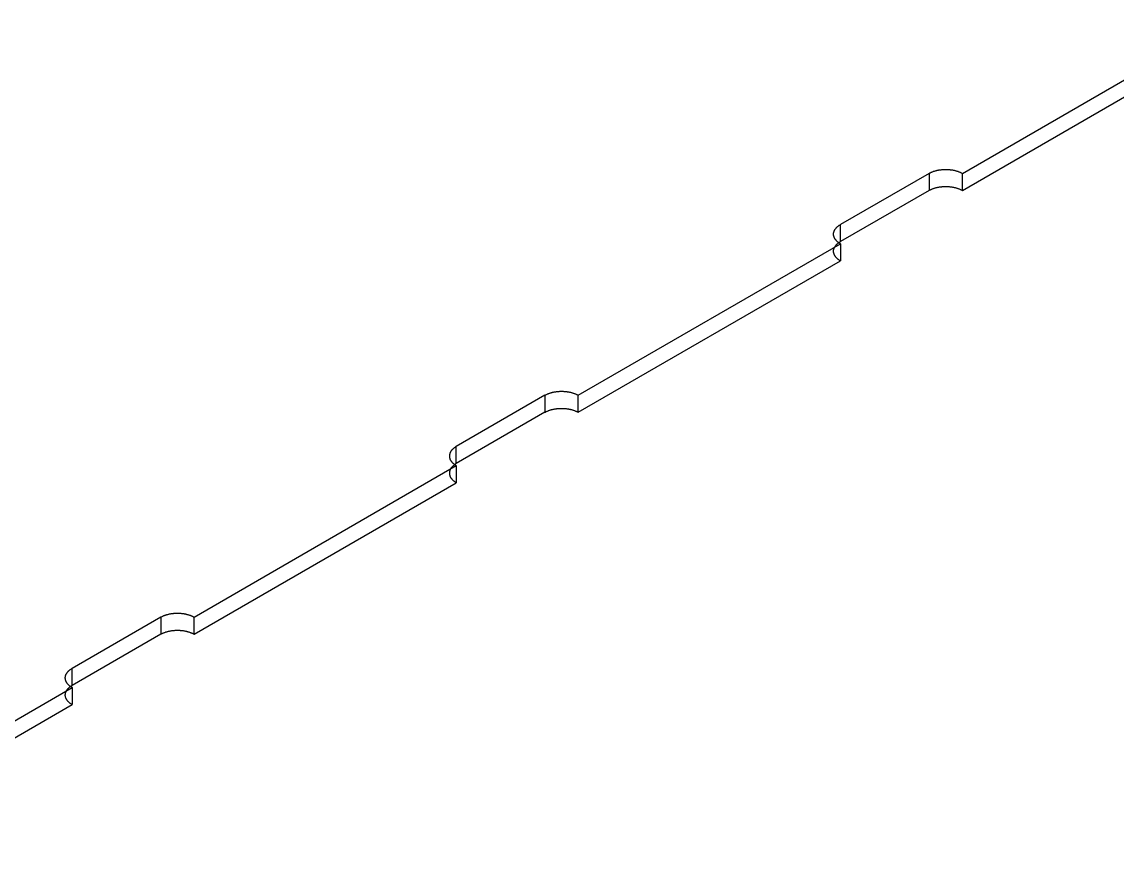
# Model space of a CAD drawing. Header units: inches. Extents: x 4 to 268, y 4 to 172.
# Drawn here: x 92.966 to 97.448, y 20.001 to 23.413 of the extents above; entities that cross this region are included whole.
import ezdxf

# ---------------------------------------------------------------- set-up
doc = ezdxf.new("R2010")
doc.units = ezdxf.units.IN
doc.header["$MEASUREMENT"] = 0

msp = doc.modelspace()

# ---------------------------------------------------------------- linework, layer by layer
at = {"layer": 'OUTLINE'}
for p, q in [((96.8147, 22.7934), (97.888, 23.4131)), ((96.8147, 22.7236), (97.888, 23.3432)), ((96.6786, 22.7934), (96.3158, 22.5839)), ((96.6786, 22.7934), (96.6803, 22.7944)), ((96.6786, 22.7934), (96.6786, 22.7236)), ((96.6803, 22.7944), (96.6821, 22.7953)), ((96.6821, 22.7953), (96.6838, 22.7962)), ((96.6838, 22.7962), (96.6856, 22.7971)), ((96.6856, 22.7971), (96.6875, 22.7979)), ((96.6875, 22.7979), (96.6894, 22.7987)), ((96.6894, 22.7987), (96.6913, 22.7995)), ((96.6913, 22.7995), (96.6932, 22.8003)), ((96.6932, 22.8003), (96.6952, 22.801)), ((96.6952, 22.801), (96.6972, 22.8018)), ((96.6972, 22.8018), (96.6992, 22.8025)), ((96.6992, 22.8025), (96.7013, 22.8031)), ((96.7013, 22.8031), (96.7034, 22.8037)), ((96.7034, 22.8037), (96.7055, 22.8043)), ((96.7055, 22.8043), (96.7077, 22.8049)), ((96.7077, 22.8049), (96.7099, 22.8054)), ((96.7099, 22.8054), (96.712, 22.8059)), ((96.712, 22.8059), (96.7143, 22.8064)), ((96.7143, 22.8064), (96.7165, 22.8069)), ((96.7165, 22.8069), (96.7187, 22.8073)), ((96.7187, 22.8073), (96.721, 22.8077)), ((96.721, 22.8077), (96.7233, 22.808)), ((96.7233, 22.808), (96.7256, 22.8083)), ((96.7256, 22.8083), (96.7279, 22.8086)), ((96.7279, 22.8086), (96.7302, 22.8088)), ((96.7302, 22.8088), (96.7326, 22.8091)), ((96.7326, 22.8091), (96.7349, 22.8092)), ((96.7349, 22.8092), (96.7372, 22.8094)), ((96.7372, 22.8094), (96.7396, 22.8095)), ((96.7396, 22.8095), (96.7419, 22.8096)), ((96.7419, 22.8096), (96.7443, 22.8097)), ((96.7443, 22.8097), (96.7467, 22.8097)), ((96.7467, 22.8097), (96.749, 22.8097)), ((96.749, 22.8097), (96.7514, 22.8096)), ((96.7514, 22.8096), (96.7537, 22.8095)), ((96.7537, 22.8095), (96.7561, 22.8094)), ((96.7561, 22.8094), (96.7584, 22.8092)), ((96.7584, 22.8092), (96.7608, 22.8091)), ((96.7608, 22.8091), (96.7631, 22.8088)), ((96.7631, 22.8088), (96.7654, 22.8086)), ((96.7654, 22.8086), (96.7677, 22.8083)), ((96.7677, 22.8083), (96.77, 22.808)), ((96.77, 22.808), (96.7723, 22.8077)), ((96.7723, 22.8077), (96.7746, 22.8073)), ((96.7746, 22.8073), (96.7768, 22.8069)), ((96.7768, 22.8069), (96.7791, 22.8064)), ((96.7791, 22.8064), (96.7813, 22.8059)), ((96.7813, 22.8059), (96.7835, 22.8054)), ((96.7835, 22.8054), (96.7857, 22.8049)), ((96.7857, 22.8049), (96.7878, 22.8043)), ((96.7878, 22.8043), (96.7899, 22.8037)), ((96.7899, 22.8037), (96.792, 22.8031)), ((96.792, 22.8031), (96.7941, 22.8025)), ((96.7941, 22.8025), (96.7961, 22.8018)), ((96.7961, 22.8018), (96.7981, 22.801)), ((96.7981, 22.801), (96.8001, 22.8003)), ((96.8001, 22.8003), (96.8021, 22.7995)), ((96.8021, 22.7995), (96.804, 22.7987)), ((96.804, 22.7987), (96.8059, 22.7979)), ((96.8059, 22.7979), (96.8077, 22.7971)), ((96.8077, 22.7971), (96.8095, 22.7962)), ((96.8095, 22.7962), (96.8113, 22.7953)), ((96.8113, 22.7953), (96.813, 22.7944)), ((96.813, 22.7944), (96.8147, 22.7934)), ((96.8147, 22.7236), (96.8147, 22.7934)), ((96.6786, 22.7236), (96.6803, 22.7245)), ((96.6803, 22.7245), (96.6821, 22.7255)), ((96.6821, 22.7255), (96.6838, 22.7264)), ((96.6838, 22.7264), (96.6856, 22.7272)), ((96.6856, 22.7272), (96.6875, 22.7281)), ((96.6875, 22.7281), (96.6894, 22.7289)), ((96.6894, 22.7289), (96.6913, 22.7297)), ((96.6913, 22.7297), (96.6932, 22.7305)), ((96.6932, 22.7305), (96.6952, 22.7312)), ((96.6952, 22.7312), (96.6972, 22.7319)), ((96.6972, 22.7319), (96.6992, 22.7326)), ((96.6992, 22.7326), (96.7013, 22.7333)), ((96.7013, 22.7333), (96.7034, 22.7339)), ((96.7034, 22.7339), (96.7055, 22.7345)), ((96.7055, 22.7345), (96.7077, 22.7351)), ((96.7077, 22.7351), (96.7099, 22.7356)), ((96.7099, 22.7356), (96.712, 22.7361)), ((96.712, 22.7361), (96.7143, 22.7366)), ((96.7143, 22.7366), (96.7165, 22.737)), ((96.7165, 22.737), (96.7187, 22.7375)), ((96.7187, 22.7375), (96.721, 22.7378)), ((96.721, 22.7378), (96.7233, 22.7382)), ((96.7233, 22.7382), (96.7256, 22.7385)), ((96.7256, 22.7385), (96.7279, 22.7388)), ((96.7279, 22.7388), (96.7302, 22.739)), ((96.7302, 22.739), (96.7326, 22.7392)), ((96.7326, 22.7392), (96.7349, 22.7394)), ((96.7349, 22.7394), (96.7372, 22.7396)), ((96.7372, 22.7396), (96.7396, 22.7397)), ((96.7396, 22.7397), (96.7419, 22.7398)), ((96.7419, 22.7398), (96.7443, 22.7398)), ((96.7443, 22.7398), (96.7467, 22.7398)), ((96.7467, 22.7398), (96.749, 22.7398)), ((96.749, 22.7398), (96.7514, 22.7398)), ((96.7514, 22.7398), (96.7537, 22.7397)), ((96.7537, 22.7397), (96.7561, 22.7396)), ((96.7561, 22.7396), (96.7584, 22.7394)), ((96.7584, 22.7394), (96.7608, 22.7392)), ((96.7608, 22.7392), (96.7631, 22.739)), ((96.7631, 22.739), (96.7654, 22.7388)), ((96.7654, 22.7388), (96.7677, 22.7385)), ((96.7677, 22.7385), (96.77, 22.7382)), ((96.77, 22.7382), (96.7723, 22.7378)), ((96.7723, 22.7378), (96.7746, 22.7375)), ((96.7746, 22.7375), (96.7768, 22.737)), ((96.7768, 22.737), (96.7791, 22.7366)), ((96.7791, 22.7366), (96.7813, 22.7361)), ((96.7813, 22.7361), (96.7835, 22.7356)), ((96.7835, 22.7356), (96.7857, 22.7351)), ((96.7857, 22.7351), (96.7878, 22.7345)), ((96.7878, 22.7345), (96.7899, 22.7339)), ((96.7899, 22.7339), (96.792, 22.7333)), ((96.792, 22.7333), (96.7941, 22.7326)), ((96.7941, 22.7326), (96.7961, 22.7319)), ((96.7961, 22.7319), (96.7981, 22.7312)), ((96.7981, 22.7312), (96.8001, 22.7305)), ((96.8001, 22.7305), (96.8021, 22.7297)), ((96.8021, 22.7297), (96.804, 22.7289)), ((96.804, 22.7289), (96.8059, 22.7281)), ((96.8059, 22.7281), (96.8077, 22.7272)), ((96.8077, 22.7272), (96.8095, 22.7264)), ((96.8095, 22.7264), (96.8113, 22.7255)), ((96.8113, 22.7255), (96.813, 22.7245)), ((96.813, 22.7245), (96.8147, 22.7236)), ((96.6786, 22.7236), (96.3158, 22.5141)), ((96.2877, 22.546), (96.2878, 22.5474)), ((96.2877, 22.5447), (96.2877, 22.546)), ((96.2878, 22.5474), (96.2879, 22.5487)), ((96.2879, 22.5487), (96.2881, 22.5501)), ((96.2881, 22.5501), (96.2884, 22.5515)), ((96.2884, 22.5515), (96.2887, 22.5528)), ((96.2887, 22.5528), (96.2891, 22.5542)), ((96.2891, 22.5542), (96.2895, 22.5555)), ((96.2895, 22.5555), (96.29, 22.5568)), ((96.29, 22.5568), (96.2906, 22.5582)), ((96.2906, 22.5582), (96.2912, 22.5595)), ((96.2912, 22.5595), (96.2918, 22.5608)), ((96.2918, 22.5608), (96.2925, 22.5621)), ((96.2925, 22.5621), (96.2933, 22.5634)), ((96.2933, 22.5634), (96.2941, 22.5646)), ((96.2941, 22.5646), (96.295, 22.5659)), ((96.295, 22.5659), (96.2959, 22.5672)), ((96.2959, 22.5672), (96.2969, 22.5684)), ((96.2969, 22.5684), (96.2979, 22.5696)), ((96.2979, 22.5696), (96.299, 22.5708)), ((96.299, 22.5708), (96.3002, 22.572)), ((96.3002, 22.572), (96.3014, 22.5732)), ((96.3014, 22.5732), (96.3026, 22.5744)), ((96.3026, 22.5744), (96.3039, 22.5755)), ((96.3039, 22.5755), (96.3052, 22.5766)), ((96.3052, 22.5766), (96.3066, 22.5777)), ((96.3066, 22.5777), (96.308, 22.5788)), ((96.308, 22.5788), (96.3095, 22.5799)), ((96.3095, 22.5799), (96.311, 22.5809)), ((96.311, 22.5809), (96.3126, 22.582)), ((96.3126, 22.582), (96.3142, 22.583)), ((96.3142, 22.583), (96.3158, 22.5839)), ((96.3158, 22.5141), (96.3158, 22.5839)), ((95.2426, 21.8857), (96.3158, 22.5054)), ((96.2877, 22.5433), (96.2877, 22.5447)), ((96.2878, 22.5419), (96.2877, 22.5433)), ((96.2879, 22.5406), (96.2878, 22.5419)), ((96.2881, 22.5392), (96.2879, 22.5406)), ((96.2884, 22.5379), (96.2881, 22.5392)), ((96.2887, 22.5365), (96.2884, 22.5379)), ((96.2891, 22.5352), (96.2887, 22.5365)), ((96.2895, 22.5338), (96.2891, 22.5352)), ((96.29, 22.5325), (96.2895, 22.5338)), ((96.2906, 22.5312), (96.29, 22.5325)), ((96.2912, 22.5298), (96.2906, 22.5312)), ((96.2918, 22.5285), (96.2912, 22.5298)), ((96.2925, 22.5272), (96.2918, 22.5285)), ((96.2933, 22.5259), (96.2925, 22.5272)), ((96.2941, 22.5247), (96.2933, 22.5259)), ((96.295, 22.5234), (96.2941, 22.5247)), ((96.2959, 22.5221), (96.295, 22.5234)), ((96.2969, 22.5209), (96.2959, 22.5221)), ((96.2979, 22.5197), (96.2969, 22.5209)), ((96.299, 22.5185), (96.2979, 22.5197)), ((96.2979, 22.4998), (96.299, 22.501)), ((96.3002, 22.5173), (96.299, 22.5185)), ((96.299, 22.501), (96.3002, 22.5022)), ((96.3014, 22.5161), (96.3002, 22.5173)), ((96.3002, 22.5022), (96.3014, 22.5034)), ((96.3026, 22.5149), (96.3014, 22.5161)), ((96.3014, 22.5034), (96.3026, 22.5046)), ((96.3039, 22.5138), (96.3026, 22.5149)), ((96.3026, 22.5046), (96.3039, 22.5057)), ((96.3052, 22.5127), (96.3039, 22.5138)), ((96.3039, 22.5057), (96.3052, 22.5068)), ((96.3066, 22.5116), (96.3052, 22.5127)), ((96.3052, 22.5068), (96.3066, 22.5079)), ((96.308, 22.5105), (96.3066, 22.5116)), ((96.3066, 22.5079), (96.308, 22.509)), ((96.3095, 22.5094), (96.308, 22.5105)), ((96.308, 22.509), (96.3095, 22.5101)), ((96.3095, 22.5101), (96.311, 22.5111)), ((96.311, 22.5084), (96.3095, 22.5094)), ((96.311, 22.5111), (96.3126, 22.5121)), ((96.3126, 22.5074), (96.311, 22.5084)), ((96.3126, 22.5121), (96.3142, 22.5131)), ((96.3142, 22.5064), (96.3126, 22.5074)), ((96.3142, 22.5131), (96.3158, 22.5141)), ((96.3158, 22.5054), (96.3142, 22.5064)), ((96.3158, 22.5054), (96.3158, 22.4356)), ((96.2877, 22.4762), (96.2878, 22.4776)), ((96.2877, 22.4748), (96.2877, 22.4762)), ((96.2877, 22.4735), (96.2877, 22.4748)), ((96.2878, 22.4721), (96.2877, 22.4735)), ((96.2878, 22.4776), (96.2879, 22.4789)), ((96.2879, 22.4707), (96.2878, 22.4721)), ((96.2879, 22.4789), (96.2881, 22.4803)), ((96.2881, 22.4694), (96.2879, 22.4707)), ((96.2881, 22.4803), (96.2884, 22.4816)), ((96.2884, 22.468), (96.2881, 22.4694)), ((96.2884, 22.4816), (96.2887, 22.483)), ((96.2887, 22.4667), (96.2884, 22.468)), ((96.2887, 22.483), (96.2891, 22.4843)), ((96.2891, 22.4653), (96.2887, 22.4667)), ((96.2891, 22.4843), (96.2895, 22.4857)), ((96.2895, 22.464), (96.2891, 22.4653)), ((96.2895, 22.4857), (96.29, 22.487)), ((96.29, 22.4627), (96.2895, 22.464)), ((96.29, 22.487), (96.2906, 22.4883)), ((96.2906, 22.4613), (96.29, 22.4627)), ((96.2906, 22.4883), (96.2912, 22.4896)), ((96.2912, 22.46), (96.2906, 22.4613)), ((96.2912, 22.4896), (96.2918, 22.491)), ((96.2918, 22.4587), (96.2912, 22.46)), ((96.2918, 22.491), (96.2925, 22.4923)), ((96.2925, 22.4574), (96.2918, 22.4587)), ((96.2925, 22.4923), (96.2933, 22.4935)), ((96.2933, 22.4561), (96.2925, 22.4574)), ((96.2933, 22.4935), (96.2941, 22.4948)), ((96.2941, 22.4548), (96.2933, 22.4561)), ((96.2941, 22.4948), (96.295, 22.4961)), ((96.295, 22.4961), (96.2959, 22.4973)), ((96.2959, 22.4973), (96.2969, 22.4986)), ((96.2969, 22.4986), (96.2979, 22.4998)), ((95.2426, 21.8159), (96.3158, 22.4356)), ((96.295, 22.4536), (96.2941, 22.4548)), ((96.2959, 22.4523), (96.295, 22.4536)), ((96.2969, 22.4511), (96.2959, 22.4523)), ((96.2979, 22.4499), (96.2969, 22.4511)), ((96.299, 22.4487), (96.2979, 22.4499)), ((96.3002, 22.4475), (96.299, 22.4487)), ((96.3014, 22.4463), (96.3002, 22.4475)), ((96.3026, 22.4451), (96.3014, 22.4463)), ((96.3039, 22.444), (96.3026, 22.4451)), ((96.3052, 22.4429), (96.3039, 22.444)), ((96.3066, 22.4417), (96.3052, 22.4429)), ((96.308, 22.4407), (96.3066, 22.4417)), ((96.3095, 22.4396), (96.308, 22.4407)), ((96.311, 22.4386), (96.3095, 22.4396)), ((96.3126, 22.4375), (96.311, 22.4386)), ((96.3142, 22.4365), (96.3126, 22.4375)), ((96.3158, 22.4356), (96.3142, 22.4365)), ((95.1065, 21.8857), (94.7437, 21.6762)), ((95.1065, 21.8857), (95.1082, 21.8867)), ((95.1065, 21.8857), (95.1065, 21.8159)), ((95.1082, 21.8867), (95.1099, 21.8876)), ((95.1099, 21.8876), (95.1117, 21.8885)), ((95.1117, 21.8885), (95.1135, 21.8894)), ((95.1135, 21.8894), (95.1154, 21.8902)), ((95.1154, 21.8902), (95.1172, 21.891)), ((95.1172, 21.891), (95.1192, 21.8918)), ((95.1192, 21.8918), (95.1211, 21.8926)), ((95.1211, 21.8926), (95.1231, 21.8934)), ((95.1231, 21.8934), (95.1251, 21.8941)), ((95.1251, 21.8941), (95.1271, 21.8948)), ((95.1271, 21.8948), (95.1292, 21.8954)), ((95.1292, 21.8954), (95.1313, 21.896)), ((95.1313, 21.896), (95.1334, 21.8966)), ((95.1334, 21.8966), (95.1356, 21.8972)), ((95.1356, 21.8972), (95.1377, 21.8978)), ((95.1377, 21.8978), (95.1399, 21.8983)), ((95.1399, 21.8983), (95.1421, 21.8987)), ((95.1421, 21.8987), (95.1444, 21.8992)), ((95.1444, 21.8992), (95.1466, 21.8996)), ((95.1466, 21.8996), (95.1489, 21.9)), ((95.1489, 21.9), (95.1512, 21.9003)), ((95.1512, 21.9003), (95.1535, 21.9006)), ((95.1535, 21.9006), (95.1558, 21.9009)), ((95.1558, 21.9009), (95.1581, 21.9012)), ((95.1581, 21.9012), (95.1604, 21.9014)), ((95.1604, 21.9014), (95.1628, 21.9016)), ((95.1628, 21.9016), (95.1651, 21.9017)), ((95.1651, 21.9017), (95.1675, 21.9018)), ((95.1675, 21.9018), (95.1698, 21.9019)), ((95.1698, 21.9019), (95.1722, 21.902)), ((95.1722, 21.902), (95.1745, 21.902)), ((95.1745, 21.902), (95.1769, 21.902)), ((95.1769, 21.902), (95.1793, 21.9019)), ((95.1793, 21.9019), (95.1816, 21.9018)), ((95.1816, 21.9018), (95.184, 21.9017)), ((95.184, 21.9017), (95.1863, 21.9016)), ((95.1863, 21.9016), (95.1887, 21.9014)), ((95.1887, 21.9014), (95.191, 21.9012)), ((95.191, 21.9012), (95.1933, 21.9009)), ((95.1933, 21.9009), (95.1956, 21.9006)), ((95.1956, 21.9006), (95.1979, 21.9003)), ((95.1979, 21.9003), (95.2002, 21.9)), ((95.2002, 21.9), (95.2025, 21.8996)), ((95.2025, 21.8996), (95.2047, 21.8992)), ((95.2047, 21.8992), (95.207, 21.8987)), ((95.207, 21.8987), (95.2092, 21.8983)), ((95.2092, 21.8983), (95.2114, 21.8978)), ((95.2114, 21.8978), (95.2135, 21.8972)), ((95.2135, 21.8972), (95.2157, 21.8966)), ((95.2157, 21.8966), (95.2178, 21.896)), ((95.2178, 21.896), (95.2199, 21.8954)), ((95.2199, 21.8954), (95.222, 21.8948)), ((95.222, 21.8948), (95.224, 21.8941)), ((95.224, 21.8941), (95.226, 21.8934)), ((95.226, 21.8934), (95.228, 21.8926)), ((95.228, 21.8926), (95.2299, 21.8918)), ((95.2299, 21.8918), (95.2319, 21.891)), ((95.2319, 21.891), (95.2337, 21.8902)), ((95.2337, 21.8902), (95.2356, 21.8894)), ((95.2356, 21.8894), (95.2374, 21.8885)), ((95.2374, 21.8885), (95.2392, 21.8876)), ((95.2392, 21.8876), (95.2409, 21.8867)), ((95.2409, 21.8867), (95.2426, 21.8857)), ((95.2426, 21.8159), (95.2426, 21.8857)), ((95.1356, 21.8274), (95.1377, 21.8279)), ((95.1377, 21.8279), (95.1399, 21.8284)), ((95.1399, 21.8284), (95.1421, 21.8289)), ((95.1421, 21.8289), (95.1444, 21.8294)), ((95.1444, 21.8294), (95.1466, 21.8298)), ((95.1466, 21.8298), (95.1489, 21.8301)), ((95.1489, 21.8301), (95.1512, 21.8305)), ((95.1512, 21.8305), (95.1535, 21.8308)), ((95.1535, 21.8308), (95.1558, 21.8311)), ((95.1558, 21.8311), (95.1581, 21.8313)), ((95.1581, 21.8313), (95.1604, 21.8316)), ((95.1604, 21.8316), (95.1628, 21.8317)), ((95.1628, 21.8317), (95.1651, 21.8319)), ((95.1651, 21.8319), (95.1675, 21.832)), ((95.1675, 21.832), (95.1698, 21.8321)), ((95.1698, 21.8321), (95.1722, 21.8321)), ((95.1722, 21.8321), (95.1745, 21.8322)), ((95.1745, 21.8322), (95.1769, 21.8321)), ((95.1769, 21.8321), (95.1793, 21.8321)), ((95.1793, 21.8321), (95.1816, 21.832)), ((95.1816, 21.832), (95.184, 21.8319)), ((95.184, 21.8319), (95.1863, 21.8317)), ((95.1863, 21.8317), (95.1887, 21.8316)), ((95.1887, 21.8316), (95.191, 21.8313)), ((95.191, 21.8313), (95.1933, 21.8311)), ((95.1933, 21.8311), (95.1956, 21.8308)), ((95.1956, 21.8308), (95.1979, 21.8305)), ((95.1979, 21.8305), (95.2002, 21.8301)), ((95.2002, 21.8301), (95.2025, 21.8298)), ((95.2025, 21.8298), (95.2047, 21.8294)), ((95.2047, 21.8294), (95.207, 21.8289)), ((95.207, 21.8289), (95.2092, 21.8284)), ((95.2092, 21.8284), (95.2114, 21.8279)), ((95.2114, 21.8279), (95.2135, 21.8274)), ((95.1065, 21.8159), (94.7437, 21.6064)), ((95.1065, 21.8159), (95.1082, 21.8168)), ((95.1082, 21.8168), (95.1099, 21.8178)), ((95.1099, 21.8178), (95.1117, 21.8187)), ((95.1117, 21.8187), (95.1135, 21.8195)), ((95.1135, 21.8195), (95.1154, 21.8204)), ((95.1154, 21.8204), (95.1172, 21.8212)), ((95.1172, 21.8212), (95.1192, 21.822)), ((95.1192, 21.822), (95.1211, 21.8228)), ((95.1211, 21.8228), (95.1231, 21.8235)), ((95.1231, 21.8235), (95.1251, 21.8243)), ((95.1251, 21.8243), (95.1271, 21.8249)), ((95.1271, 21.8249), (95.1292, 21.8256)), ((95.1292, 21.8256), (95.1313, 21.8262)), ((95.1313, 21.8262), (95.1334, 21.8268)), ((95.1334, 21.8268), (95.1356, 21.8274)), ((95.2135, 21.8274), (95.2157, 21.8268)), ((95.2157, 21.8268), (95.2178, 21.8262)), ((95.2178, 21.8262), (95.2199, 21.8256)), ((95.2199, 21.8256), (95.222, 21.8249)), ((95.222, 21.8249), (95.224, 21.8243)), ((95.224, 21.8243), (95.226, 21.8235)), ((95.226, 21.8235), (95.228, 21.8228)), ((95.228, 21.8228), (95.2299, 21.822)), ((95.2299, 21.822), (95.2319, 21.8212)), ((95.2319, 21.8212), (95.2337, 21.8204)), ((95.2337, 21.8204), (95.2356, 21.8195)), ((95.2356, 21.8195), (95.2374, 21.8187)), ((95.2374, 21.8187), (95.2392, 21.8178)), ((95.2392, 21.8178), (95.2409, 21.8168)), ((95.2409, 21.8168), (95.2426, 21.8159)), ((94.7179, 21.6491), (94.7174, 21.6478)), ((94.7184, 21.6505), (94.7179, 21.6491)), ((94.719, 21.6518), (94.7184, 21.6505)), ((94.7197, 21.6531), (94.719, 21.6518)), ((94.7204, 21.6544), (94.7197, 21.6531)), ((94.7212, 21.6557), (94.7204, 21.6544)), ((94.722, 21.657), (94.7212, 21.6557)), ((94.7229, 21.6582), (94.722, 21.657)), ((94.7238, 21.6595), (94.7229, 21.6582)), ((94.7248, 21.6607), (94.7238, 21.6595)), ((94.7258, 21.6619), (94.7248, 21.6607)), ((94.7269, 21.6632), (94.7258, 21.6619)), ((94.728, 21.6643), (94.7269, 21.6632)), ((94.7292, 21.6655), (94.728, 21.6643)), ((94.7305, 21.6667), (94.7292, 21.6655)), ((94.7318, 21.6678), (94.7305, 21.6667)), ((94.7331, 21.669), (94.7318, 21.6678)), ((94.7345, 21.6701), (94.7331, 21.669)), ((94.7359, 21.6711), (94.7345, 21.6701)), ((94.7374, 21.6722), (94.7359, 21.6711)), ((94.7389, 21.6732), (94.7374, 21.6722)), ((94.7405, 21.6743), (94.7389, 21.6732)), ((94.7421, 21.6753), (94.7405, 21.6743)), ((94.7437, 21.6762), (94.7421, 21.6753)), ((94.7437, 21.6064), (94.7437, 21.6762)), ((94.7157, 21.6397), (94.7156, 21.6383)), ((94.7156, 21.6383), (94.7156, 21.637)), ((94.7156, 21.637), (94.7156, 21.6356)), ((94.7156, 21.6356), (94.7157, 21.6342)), ((94.7158, 21.6411), (94.7157, 21.6397)), ((94.7157, 21.6342), (94.7158, 21.6329)), ((94.716, 21.6424), (94.7158, 21.6411)), ((94.7158, 21.6329), (94.716, 21.6315)), ((94.7163, 21.6438), (94.716, 21.6424)), ((94.716, 21.6315), (94.7163, 21.6302)), ((94.7166, 21.6451), (94.7163, 21.6438)), ((94.7163, 21.6302), (94.7166, 21.6288)), ((94.717, 21.6465), (94.7166, 21.6451)), ((94.7166, 21.6288), (94.717, 21.6275)), ((94.7174, 21.6478), (94.717, 21.6465)), ((94.717, 21.6275), (94.7174, 21.6261)), ((94.7174, 21.6261), (94.7179, 21.6248)), ((94.7179, 21.6248), (94.7184, 21.6235)), ((94.7184, 21.6235), (94.719, 21.6222)), ((94.719, 21.6222), (94.7197, 21.6208)), ((94.7197, 21.6208), (94.7204, 21.6195)), ((94.7204, 21.6195), (94.7212, 21.6183)), ((94.7212, 21.6183), (94.722, 21.617)), ((94.722, 21.617), (94.7229, 21.6157)), ((94.7229, 21.6157), (94.7238, 21.6145)), ((94.7238, 21.6145), (94.7248, 21.6132)), ((94.7248, 21.6132), (94.7258, 21.612)), ((94.7258, 21.612), (94.7269, 21.6108)), ((94.7269, 21.6108), (94.728, 21.6096)), ((94.728, 21.6096), (94.7292, 21.6084)), ((94.7292, 21.6084), (94.7305, 21.6073)), ((94.7305, 21.6073), (94.7318, 21.6061)), ((94.7318, 21.6061), (94.7331, 21.605)), ((94.7331, 21.605), (94.7345, 21.6039)), ((94.7345, 21.6039), (94.7359, 21.6028)), ((94.7405, 21.6044), (94.7389, 21.6034)), ((94.7421, 21.6054), (94.7405, 21.6044)), ((94.7437, 21.6064), (94.7421, 21.6054)), ((93.6705, 20.978), (94.7437, 21.5977)), ((94.7157, 21.5699), (94.7156, 21.5685)), ((94.7156, 21.5685), (94.7156, 21.5671)), ((94.7156, 21.5671), (94.7156, 21.5658)), ((94.7156, 21.5658), (94.7157, 21.5644)), ((94.7158, 21.5712), (94.7157, 21.5699)), ((94.7157, 21.5644), (94.7158, 21.5631)), ((94.716, 21.5726), (94.7158, 21.5712)), ((94.7158, 21.5631), (94.716, 21.5617)), ((94.7163, 21.5739), (94.716, 21.5726)), ((94.716, 21.5617), (94.7163, 21.5603)), ((94.7166, 21.5753), (94.7163, 21.5739)), ((94.7163, 21.5603), (94.7166, 21.559)), ((94.717, 21.5766), (94.7166, 21.5753)), ((94.7166, 21.559), (94.717, 21.5577)), ((94.7174, 21.578), (94.717, 21.5766)), ((94.7179, 21.5793), (94.7174, 21.578)), ((94.7184, 21.5806), (94.7179, 21.5793)), ((94.719, 21.582), (94.7184, 21.5806)), ((94.7197, 21.5833), (94.719, 21.582)), ((94.7204, 21.5846), (94.7197, 21.5833)), ((94.7212, 21.5859), (94.7204, 21.5846)), ((94.722, 21.5871), (94.7212, 21.5859)), ((94.7229, 21.5884), (94.722, 21.5871)), ((94.7238, 21.5897), (94.7229, 21.5884)), ((94.7248, 21.5909), (94.7238, 21.5897)), ((94.7258, 21.5921), (94.7248, 21.5909)), ((94.7269, 21.5933), (94.7258, 21.5921)), ((94.728, 21.5945), (94.7269, 21.5933)), ((94.7292, 21.5957), (94.728, 21.5945)), ((94.7305, 21.5969), (94.7292, 21.5957)), ((94.7318, 21.598), (94.7305, 21.5969)), ((94.7331, 21.5991), (94.7318, 21.598)), ((94.7345, 21.6002), (94.7331, 21.5991)), ((94.7359, 21.6013), (94.7345, 21.6002)), ((94.7359, 21.6028), (94.7374, 21.6017)), ((94.7374, 21.6024), (94.7359, 21.6013)), ((94.7389, 21.6034), (94.7374, 21.6024)), ((94.7374, 21.6017), (94.7389, 21.6007)), ((94.7389, 21.6007), (94.7405, 21.5997)), ((94.7405, 21.5997), (94.7421, 21.5987)), ((94.7421, 21.5987), (94.7437, 21.5977)), ((94.7437, 21.5977), (94.7437, 21.5279)), ((93.6705, 20.9082), (94.7437, 21.5279)), ((94.717, 21.5577), (94.7174, 21.5563)), ((94.7174, 21.5563), (94.7179, 21.555)), ((94.7179, 21.555), (94.7184, 21.5537)), ((94.7184, 21.5537), (94.719, 21.5523)), ((94.719, 21.5523), (94.7197, 21.551)), ((94.7197, 21.551), (94.7204, 21.5497)), ((94.7204, 21.5497), (94.7212, 21.5484)), ((94.7212, 21.5484), (94.722, 21.5472)), ((94.722, 21.5472), (94.7229, 21.5459)), ((94.7229, 21.5459), (94.7238, 21.5446)), ((94.7238, 21.5446), (94.7248, 21.5434)), ((94.7248, 21.5434), (94.7258, 21.5422)), ((94.7258, 21.5422), (94.7269, 21.541)), ((94.7269, 21.541), (94.728, 21.5398)), ((94.728, 21.5398), (94.7292, 21.5386)), ((94.7292, 21.5386), (94.7305, 21.5374)), ((94.7305, 21.5374), (94.7318, 21.5363)), ((94.7318, 21.5363), (94.7331, 21.5352)), ((94.7331, 21.5352), (94.7345, 21.5341)), ((94.7345, 21.5341), (94.7359, 21.533)), ((94.7359, 21.533), (94.7374, 21.5319)), ((94.7374, 21.5319), (94.7389, 21.5309)), ((94.7389, 21.5309), (94.7405, 21.5298)), ((94.7405, 21.5298), (94.7421, 21.5288)), ((94.7421, 21.5288), (94.7437, 21.5279)), ((93.5344, 20.978), (93.1716, 20.7686)), ((93.5344, 20.978), (93.5361, 20.979)), ((93.5344, 20.978), (93.5344, 20.9082)), ((93.5361, 20.979), (93.5378, 20.9799)), ((93.5378, 20.9799), (93.5396, 20.9808)), ((93.5396, 20.9808), (93.5414, 20.9817)), ((93.5414, 20.9817), (93.5432, 20.9825)), ((93.5432, 20.9825), (93.5451, 20.9834)), ((93.5451, 20.9834), (93.547, 20.9842)), ((93.547, 20.9842), (93.549, 20.9849)), ((93.549, 20.9849), (93.551, 20.9857)), ((93.551, 20.9857), (93.553, 20.9864)), ((93.553, 20.9864), (93.555, 20.9871)), ((93.555, 20.9871), (93.5571, 20.9877)), ((93.5571, 20.9877), (93.5592, 20.9884)), ((93.5592, 20.9884), (93.5613, 20.989)), ((93.5613, 20.989), (93.5634, 20.9895)), ((93.5634, 20.9895), (93.5656, 20.9901)), ((93.5656, 20.9901), (93.5678, 20.9906)), ((93.5678, 20.9906), (93.57, 20.991)), ((93.57, 20.991), (93.5723, 20.9915)), ((93.5723, 20.9915), (93.5745, 20.9919)), ((93.5745, 20.9919), (93.5768, 20.9923)), ((93.5768, 20.9923), (93.5791, 20.9926)), ((93.5791, 20.9926), (93.5814, 20.9929)), ((93.5814, 20.9929), (93.5837, 20.9932)), ((93.5837, 20.9932), (93.586, 20.9935)), ((93.586, 20.9935), (93.5883, 20.9937)), ((93.5883, 20.9937), (93.5907, 20.9939)), ((93.5907, 20.9939), (93.593, 20.994)), ((93.593, 20.994), (93.5954, 20.9941)), ((93.5954, 20.9941), (93.5977, 20.9942)), ((93.5977, 20.9942), (93.6001, 20.9943)), ((93.6001, 20.9943), (93.6024, 20.9943)), ((93.6024, 20.9943), (93.6048, 20.9943)), ((93.6048, 20.9943), (93.6072, 20.9942)), ((93.6072, 20.9942), (93.6095, 20.9941)), ((93.6095, 20.9941), (93.6119, 20.994)), ((93.6119, 20.994), (93.6142, 20.9939)), ((93.6142, 20.9939), (93.6165, 20.9937)), ((93.6165, 20.9937), (93.6189, 20.9935)), ((93.6189, 20.9935), (93.6212, 20.9932)), ((93.6212, 20.9932), (93.6235, 20.9929)), ((93.6235, 20.9929), (93.6258, 20.9926)), ((93.6258, 20.9926), (93.6281, 20.9923)), ((93.6281, 20.9923), (93.6304, 20.9919)), ((93.6304, 20.9919), (93.6326, 20.9915)), ((93.6326, 20.9915), (93.6348, 20.991)), ((93.6348, 20.991), (93.6371, 20.9906)), ((93.6371, 20.9906), (93.6392, 20.9901)), ((93.6392, 20.9901), (93.6414, 20.9895)), ((93.6414, 20.9895), (93.6436, 20.989)), ((93.6436, 20.989), (93.6457, 20.9884)), ((93.6457, 20.9884), (93.6478, 20.9877)), ((93.6478, 20.9877), (93.6498, 20.9871)), ((93.6498, 20.9871), (93.6519, 20.9864)), ((93.6519, 20.9864), (93.6539, 20.9857)), ((93.6539, 20.9857), (93.6559, 20.9849)), ((93.6559, 20.9849), (93.6578, 20.9842)), ((93.6578, 20.9842), (93.6597, 20.9834)), ((93.6597, 20.9834), (93.6616, 20.9825)), ((93.6616, 20.9825), (93.6635, 20.9817)), ((93.6635, 20.9817), (93.6653, 20.9808)), ((93.6653, 20.9808), (93.667, 20.9799)), ((93.667, 20.9799), (93.6688, 20.979)), ((93.6688, 20.979), (93.6705, 20.978)), ((93.6705, 20.9082), (93.6705, 20.978)), ((93.5344, 20.9082), (93.1716, 20.6987)), ((93.5344, 20.9082), (93.5361, 20.9092)), ((93.5361, 20.9092), (93.5378, 20.9101)), ((93.5378, 20.9101), (93.5396, 20.911)), ((93.5396, 20.911), (93.5414, 20.9119)), ((93.5414, 20.9119), (93.5432, 20.9127)), ((93.5432, 20.9127), (93.5451, 20.9135)), ((93.5451, 20.9135), (93.547, 20.9143)), ((93.547, 20.9143), (93.549, 20.9151)), ((93.549, 20.9151), (93.551, 20.9158)), ((93.551, 20.9158), (93.553, 20.9166)), ((93.553, 20.9166), (93.555, 20.9173)), ((93.555, 20.9173), (93.5571, 20.9179)), ((93.5571, 20.9179), (93.5592, 20.9185)), ((93.5592, 20.9185), (93.5613, 20.9191)), ((93.5613, 20.9191), (93.5634, 20.9197)), ((93.5634, 20.9197), (93.5656, 20.9202)), ((93.5656, 20.9202), (93.5678, 20.9207)), ((93.5678, 20.9207), (93.57, 20.9212)), ((93.57, 20.9212), (93.5723, 20.9217)), ((93.5723, 20.9217), (93.5745, 20.9221)), ((93.5745, 20.9221), (93.5768, 20.9225)), ((93.5768, 20.9225), (93.5791, 20.9228)), ((93.5791, 20.9228), (93.5814, 20.9231)), ((93.5814, 20.9231), (93.5837, 20.9234)), ((93.5837, 20.9234), (93.586, 20.9236)), ((93.586, 20.9236), (93.5883, 20.9239)), ((93.5883, 20.9239), (93.5907, 20.924)), ((93.5907, 20.924), (93.593, 20.9242)), ((93.593, 20.9242), (93.5954, 20.9243)), ((93.5954, 20.9243), (93.5977, 20.9244)), ((93.5977, 20.9244), (93.6001, 20.9245)), ((93.6001, 20.9245), (93.6024, 20.9245)), ((93.6024, 20.9245), (93.6048, 20.9245)), ((93.6048, 20.9245), (93.6072, 20.9244)), ((93.6072, 20.9244), (93.6095, 20.9243)), ((93.6095, 20.9243), (93.6119, 20.9242)), ((93.6119, 20.9242), (93.6142, 20.924)), ((93.6142, 20.924), (93.6165, 20.9239)), ((93.6165, 20.9239), (93.6189, 20.9236)), ((93.6189, 20.9236), (93.6212, 20.9234)), ((93.6212, 20.9234), (93.6235, 20.9231)), ((93.6235, 20.9231), (93.6258, 20.9228)), ((93.6258, 20.9228), (93.6281, 20.9225)), ((93.6281, 20.9225), (93.6304, 20.9221)), ((93.6304, 20.9221), (93.6326, 20.9217)), ((93.6326, 20.9217), (93.6348, 20.9212)), ((93.6348, 20.9212), (93.6371, 20.9207)), ((93.6371, 20.9207), (93.6392, 20.9202)), ((93.6392, 20.9202), (93.6414, 20.9197)), ((93.6414, 20.9197), (93.6436, 20.9191)), ((93.6436, 20.9191), (93.6457, 20.9185)), ((93.6457, 20.9185), (93.6478, 20.9179)), ((93.6478, 20.9179), (93.6498, 20.9173)), ((93.6498, 20.9173), (93.6519, 20.9166)), ((93.6519, 20.9166), (93.6539, 20.9158)), ((93.6539, 20.9158), (93.6559, 20.9151)), ((93.6559, 20.9151), (93.6578, 20.9143)), ((93.6578, 20.9143), (93.6597, 20.9135)), ((93.6597, 20.9135), (93.6616, 20.9127)), ((93.6616, 20.9127), (93.6635, 20.9119)), ((93.6635, 20.9119), (93.6653, 20.911)), ((93.6653, 20.911), (93.667, 20.9101)), ((93.667, 20.9101), (93.6688, 20.9092)), ((93.6688, 20.9092), (93.6705, 20.9082)), ((93.1517, 20.7518), (93.1527, 20.753)), ((93.1527, 20.753), (93.1537, 20.7543)), ((93.1537, 20.7543), (93.1548, 20.7555)), ((93.1548, 20.7555), (93.1559, 20.7567)), ((93.1559, 20.7567), (93.1571, 20.7578)), ((93.1571, 20.7578), (93.1584, 20.759)), ((93.1584, 20.759), (93.1596, 20.7601)), ((93.1596, 20.7601), (93.161, 20.7613)), ((93.161, 20.7613), (93.1624, 20.7624)), ((93.1624, 20.7624), (93.1638, 20.7635)), ((93.1638, 20.7635), (93.1653, 20.7645)), ((93.1653, 20.7645), (93.1668, 20.7656)), ((93.1668, 20.7656), (93.1684, 20.7666)), ((93.1684, 20.7666), (93.17, 20.7676)), ((93.17, 20.7676), (93.1716, 20.7686)), ((93.1716, 20.6987), (93.1716, 20.7686)), ((93.1434, 20.7293), (93.1435, 20.7306)), ((93.1435, 20.7279), (93.1434, 20.7293)), ((93.1435, 20.7306), (93.1436, 20.732)), ((93.1436, 20.7266), (93.1435, 20.7279)), ((93.1436, 20.732), (93.1437, 20.7334)), ((93.1437, 20.7252), (93.1436, 20.7266)), ((93.1437, 20.7334), (93.1439, 20.7347)), ((93.1439, 20.7238), (93.1437, 20.7252)), ((93.1439, 20.7347), (93.1442, 20.7361)), ((93.1442, 20.7225), (93.1439, 20.7238)), ((93.1442, 20.7361), (93.1445, 20.7374)), ((93.1445, 20.7211), (93.1442, 20.7225)), ((93.1445, 20.7374), (93.1449, 20.7388)), ((93.1449, 20.7198), (93.1445, 20.7211)), ((93.1449, 20.7388), (93.1453, 20.7401)), ((93.1453, 20.7184), (93.1449, 20.7198)), ((93.1453, 20.7401), (93.1458, 20.7414)), ((93.1458, 20.7171), (93.1453, 20.7184)), ((93.1458, 20.7414), (93.1463, 20.7428)), ((93.1463, 20.7158), (93.1458, 20.7171)), ((93.1463, 20.7428), (93.1469, 20.7441)), ((93.1469, 20.7145), (93.1463, 20.7158)), ((93.1469, 20.7441), (93.1476, 20.7454)), ((93.1476, 20.7132), (93.1469, 20.7145)), ((93.1476, 20.7454), (93.1483, 20.7467)), ((93.1483, 20.7119), (93.1476, 20.7132)), ((93.1483, 20.7467), (93.1491, 20.748)), ((93.1491, 20.7106), (93.1483, 20.7119)), ((93.1491, 20.748), (93.1499, 20.7493)), ((93.1499, 20.7093), (93.1491, 20.7106)), ((93.1499, 20.7493), (93.1508, 20.7505)), ((93.1508, 20.708), (93.1499, 20.7093)), ((93.1508, 20.7505), (93.1517, 20.7518)), ((93.1517, 20.7068), (93.1508, 20.708)), ((92.0983, 20.0703), (93.1716, 20.69)), ((93.1436, 20.6622), (93.1437, 20.6635)), ((93.1437, 20.6635), (93.1439, 20.6649)), ((93.1439, 20.6649), (93.1442, 20.6663)), ((93.1442, 20.6663), (93.1445, 20.6676)), ((93.1445, 20.6676), (93.1449, 20.669)), ((93.1449, 20.669), (93.1453, 20.6703)), ((93.1453, 20.6703), (93.1458, 20.6716)), ((93.1458, 20.6716), (93.1463, 20.673)), ((93.1463, 20.673), (93.1469, 20.6743)), ((93.1469, 20.6743), (93.1476, 20.6756)), ((93.1476, 20.6756), (93.1483, 20.6769)), ((93.1483, 20.6769), (93.1491, 20.6782)), ((93.1491, 20.6782), (93.1499, 20.6794)), ((93.1499, 20.6794), (93.1508, 20.6807)), ((93.1508, 20.6807), (93.1517, 20.682)), ((93.1527, 20.7055), (93.1517, 20.7068)), ((93.1517, 20.682), (93.1527, 20.6832)), ((93.1537, 20.7043), (93.1527, 20.7055)), ((93.1527, 20.6832), (93.1537, 20.6844)), ((93.1548, 20.7031), (93.1537, 20.7043)), ((93.1537, 20.6844), (93.1548, 20.6856)), ((93.1559, 20.7019), (93.1548, 20.7031)), ((93.1548, 20.6856), (93.1559, 20.6868)), ((93.1571, 20.7007), (93.1559, 20.7019)), ((93.1559, 20.6868), (93.1571, 20.688)), ((93.1584, 20.6996), (93.1571, 20.7007)), ((93.1571, 20.688), (93.1584, 20.6892)), ((93.1596, 20.6984), (93.1584, 20.6996)), ((93.1584, 20.6892), (93.1596, 20.6903)), ((93.161, 20.6973), (93.1596, 20.6984)), ((93.1596, 20.6903), (93.161, 20.6914)), ((93.1624, 20.6962), (93.161, 20.6973)), ((93.161, 20.6914), (93.1624, 20.6925)), ((93.1638, 20.6951), (93.1624, 20.6962)), ((93.1624, 20.6925), (93.1638, 20.6936)), ((93.1653, 20.694), (93.1638, 20.6951)), ((93.1638, 20.6936), (93.1653, 20.6947)), ((93.1653, 20.6947), (93.1668, 20.6957)), ((93.1668, 20.693), (93.1653, 20.694)), ((93.1668, 20.6957), (93.1684, 20.6968)), ((93.1684, 20.692), (93.1668, 20.693)), ((93.1684, 20.6968), (93.17, 20.6978)), ((93.17, 20.691), (93.1684, 20.692)), ((93.17, 20.6978), (93.1716, 20.6987)), ((93.1716, 20.69), (93.17, 20.691)), ((93.1716, 20.69), (93.1716, 20.6202)), ((92.0983, 20.0005), (93.1716, 20.6202)), ((93.1434, 20.6595), (93.1435, 20.6608)), ((93.1435, 20.6581), (93.1434, 20.6595)), ((93.1435, 20.6608), (93.1436, 20.6622)), ((93.1436, 20.6567), (93.1435, 20.6581)), ((93.1437, 20.6554), (93.1436, 20.6567)), ((93.1439, 20.654), (93.1437, 20.6554)), ((93.1442, 20.6527), (93.1439, 20.654)), ((93.1445, 20.6513), (93.1442, 20.6527)), ((93.1449, 20.65), (93.1445, 20.6513)), ((93.1453, 20.6486), (93.1449, 20.65)), ((93.1458, 20.6473), (93.1453, 20.6486)), ((93.1463, 20.646), (93.1458, 20.6473)), ((93.1469, 20.6446), (93.1463, 20.646)), ((93.1476, 20.6433), (93.1469, 20.6446)), ((93.1483, 20.642), (93.1476, 20.6433)), ((93.1491, 20.6407), (93.1483, 20.642)), ((93.1499, 20.6395), (93.1491, 20.6407)), ((93.1508, 20.6382), (93.1499, 20.6395)), ((93.1517, 20.6369), (93.1508, 20.6382)), ((93.1527, 20.6357), (93.1517, 20.6369)), ((93.1537, 20.6345), (93.1527, 20.6357)), ((93.1548, 20.6333), (93.1537, 20.6345)), ((93.1559, 20.6321), (93.1548, 20.6333)), ((93.1571, 20.6309), (93.1559, 20.6321)), ((93.1584, 20.6297), (93.1571, 20.6309)), ((93.1596, 20.6286), (93.1584, 20.6297)), ((93.161, 20.6275), (93.1596, 20.6286)), ((93.1624, 20.6264), (93.161, 20.6275)), ((93.1638, 20.6253), (93.1624, 20.6264)), ((93.1653, 20.6242), (93.1638, 20.6253)), ((93.1668, 20.6232), (93.1653, 20.6242)), ((93.1684, 20.6222), (93.1668, 20.6232)), ((93.17, 20.6212), (93.1684, 20.6222)), ((93.1716, 20.6202), (93.17, 20.6212))]:
    msp.add_line(p, q, dxfattribs=at)

doc.saveas('drawing.dxf')
